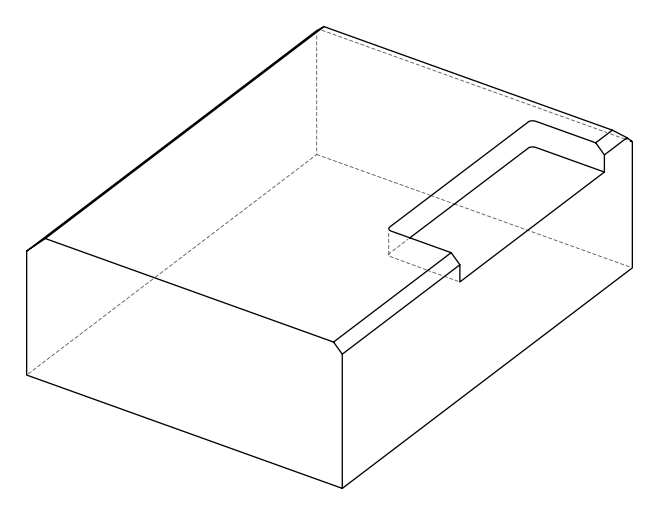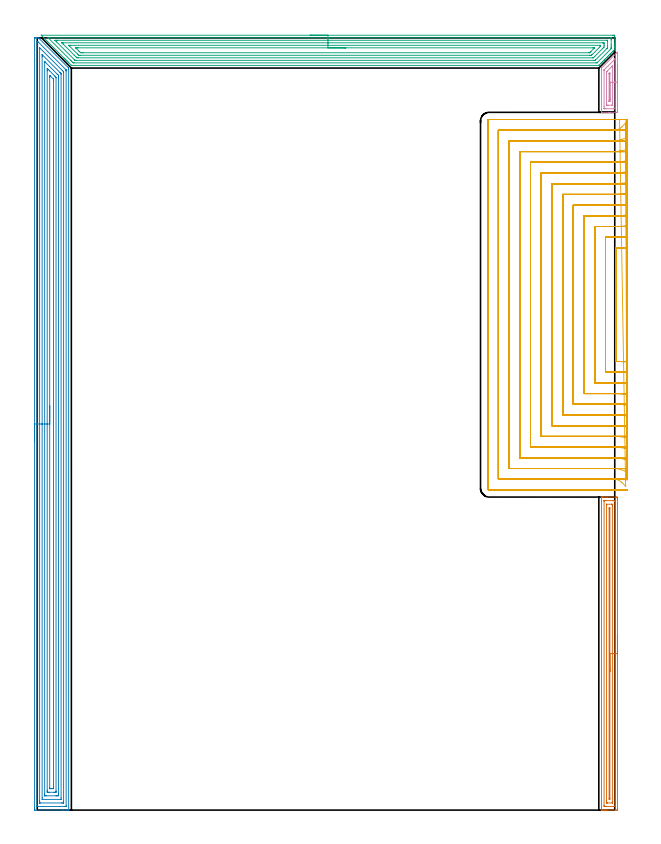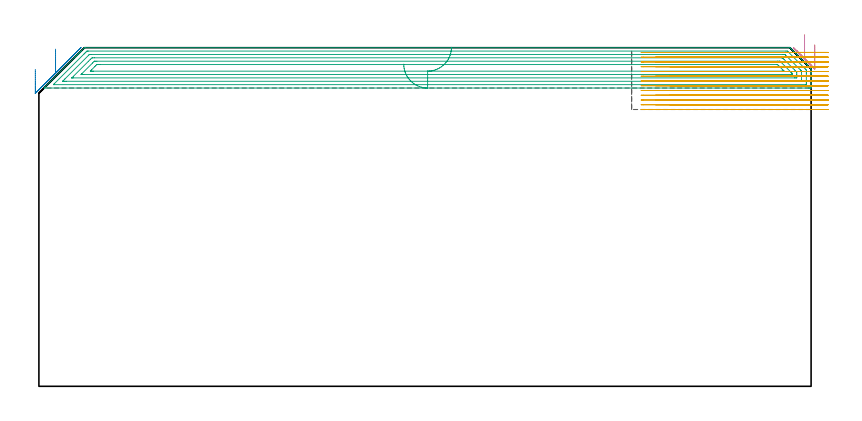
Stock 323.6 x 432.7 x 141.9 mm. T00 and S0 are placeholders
(PLAN: 5 operations, 1 tool changes, 207.2 min)
(1 AREA_MILL | FG_CHAMFER_SURFACE | UGT0205_001 | 5.78 min | 7162 mm3)
(2 AREA_MILL_1 | FG_CHAMFER_SURFACE_1 | UGT0205_001 | 24.17 min | 78900 mm3)
(3 AREA_MILL_2 | FG_CHAMFER_SURFACE_2 | UGT0205_001 | 15.28 min | 44304 mm3)
(4 AREA_MILL_3 | FG_CHAMFER_SURFACE_3 | UGT0205_001 | 1.11 min | 1323 mm3)
(5 MILL_SLOT | SLOT_PARTIAL_RECTANGULAR | NXT0201_009 | Follow Part, ap 2, ae 75% | 160.83 min | 419251 mm3)
(TOOL UGT0205_001 | Chamfer Mill 20 x 3 x 45 deg. | D20 FL50 Z2)
(TOOL NXT0201_009 | ENDMILL 8mm [2P460-0800-NA 1630] | D8 FL26 Z6)
(OP 1 AREA_MILL)
G17 G21 G94 G90
T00 M6
G54
G17 G0 G90 X325.1 Y97.7 S1061 M3
G43 Z151.9 H0
Z143.
G94 G1 Y97.662 Z142.128 F250.
Y97.548 Z141.264
Y97.359 Z140.412
Y97.097 Z139.58
Y96.763 Z138.774
Y96.36 Z138.
Y95.892 Z137.264
Y95.36 Z136.572
Y94.771 Z135.929
Y94.128 Z135.34
Y93.436 Z134.809
Y92.7 Z134.34
Y91.926 Z133.937
Y91.12 Z133.603
Y90.288 Z133.341
Y89.436 Z133.152
Y88.572 Z133.038
Y87.7 Z133.
Y1.028
X325.099 Y0.616 Z133.001
X325.095 Y0.14 Z133.003
X325.092 Y0.009 Z133.006
X324.624 Y0. Z133.473
X319.325 Z138.769
X318.776 Z139.321
X318.442 Z139.654
X317.893 Z140.203
X317.559 Z140.536
X316.891 Z141.209
X316.56 Z141.539
X316.213 Z141.878
X316.202 Y0.007 Z141.888
X316.2 Y0.169 Z141.9
Y175.231
X316.203 Y175.391 Z141.888
X316.212 Y175.393 Z141.879
X316.559 Y175.4 Z141.54
X316.891 Z141.209
X317.559 Z140.536
X318.776 Z139.321
X319.325 Z138.769
X324.35 Z133.748
X324.624 Y175.397 Z133.473
X325.092 Y175.391 Z133.006
X325.095 Y175.26 Z133.003
X325.099 Y174.784 Z133.001
X325.1 Y174.303 Z133.
Y87.7
X323.686 Z134.414
X323.685 Y2.193 Z134.415
X323.684 Y2.088 Z134.416
X323.681 Y2.037 Z134.419
X323.68 Y2.018 Z134.42
X323.652 Y2.01 Z134.448
X323.253 Y2.002 Z134.847
X322.858 Y2.001 Z135.242
X322.372 Y2. Z135.728
X318.839 Z139.261
X318.442 Y2.001 Z139.658
X317.953 Y2.003 Z140.147
X317.727 Y2.01 Z140.373
X317.621 Y2.018 Z140.479
X317.615 Y2.345 Z140.485
Y2.402
Y173.207
X317.616 Y173.312 Z140.484
X317.619 Y173.363 Z140.481
X317.62 Y173.382 Z140.48
X317.648 Y173.39 Z140.452
X318.047 Y173.398 Z140.053
X318.442 Y173.399 Z139.658
X318.928 Y173.4 Z139.172
X322.461 Z135.639
X322.858 Y173.399 Z135.242
X323.346 Y173.397 Z134.754
X323.573 Y173.39 Z134.527
X323.679 Y173.382 Z134.421
X323.685 Y173.055 Z134.415
Y172.998
X323.686 Y87.7 Z134.414
X322.272 Z135.828
X322.271 Y4.781 Z135.829
X322.269 Y4.188 Z135.831
X322.267 Y4.039 Z135.833
X322.265 Y4.011 Z135.835
X322.223 Y4.006 Z135.877
X322.16 Y4.001 Z135.94
X319.511 Y4. Z138.589
X319.325 Y4.003 Z138.775
X319.139 Y4.01 Z138.961
X319.035 Y4.018 Z139.065
X319.032 Y4.089 Z139.068
X319.03 Y4.188 Z139.07
X319.029 Y4.488 Z139.071
X319.028 Y5.081 Z139.072
X319.029 Y170.619 Z139.071
X319.031 Y171.212 Z139.069
X319.033 Y171.361 Z139.067
X319.035 Y171.389 Z139.065
X319.077 Y171.394 Z139.023
X319.14 Y171.399 Z138.96
X321.789 Y171.4 Z136.311
X321.975 Y171.397 Z136.125
X322.161 Y171.39 Z135.939
X322.265 Y171.382 Z135.835
X322.268 Y171.311 Z135.832
X322.27 Y171.212 Z135.83
X322.271 Y170.912 Z135.829
Y170.319
X322.272 Y87.7 Z135.828
X320.857 Z137.243
Y6.448
X320.855 Y6.214 Z137.245
X320.85 Y6.012 Z137.25
X320.65 Y6.009 Z137.45
X320.45 Y6.012 Z137.65
X320.446 Y6.212 Z137.654
X320.443 Y6.63 Z137.657
Y168.769
X320.446 Y169.186 Z137.654
X320.45 Y169.388 Z137.65
X320.65 Y169.391 Z137.45
X320.85 Y169.388 Z137.25
X320.854 Y169.188 Z137.246
X320.857 Y168.77 Z137.243
Y87.7
Y86.828 Z137.281
Y85.964 Z137.395
Y85.112 Z137.583
Y84.28 Z137.846
Y83.474 Z138.18
Y82.7 Z138.582
Y81.964 Z139.051
Y81.272 Z139.582
Y80.629 Z140.172
Y80.04 Z140.815
Y79.508 Z141.507
Y79.04 Z142.243
Y78.637 Z143.017
Y78.303 Z143.823
Y78.041 Z144.655
Y77.852 Z145.506
Y77.738 Z146.371
Y77.7 Z147.243
G0 Z151.9
M5
M2
(OP 2 AREA_MILL_1)
G17 G21 G94 G90
T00 M6
G54
G17 G0 G90 X-1.5 Y206.35 S1061 M3
G43 Z151.9 H0
Z132.8
G94 G1 Y206.388 Z131.928 F250.
Y206.502 Z131.063
Y206.691 Z130.212
Y206.953 Z129.38
Y207.287 Z128.574
Y207.69 Z127.8
Y208.158 Z127.064
Y208.69 Z126.372
Y209.279 Z125.729
Y209.922 Z125.14
Y210.614 Z124.608
Y211.35 Z124.14
Y212.124 Z123.737
Y212.93 Z123.403
Y213.762 Z123.141
Y214.614 Z122.952
Y215.478 Z122.838
Y216.35 Z122.8
Y432.391
X-1.497 Y432.529 Z122.803
X-1.491 Y432.698 Z122.805
X-1.224 Y432.7 Z123.072
X-0.883 Z123.412
X-0.2 Z124.099
X0.457 Z124.756
X0.564 Y432.699 Z124.863
X0.701 Y432.69 Z124.995
X0.838 Y432.562 Z125.138
X17.437 Y415.963 Z141.737
X17.598 Y415.795 Z141.888
X17.6 Y415.11 Z141.9
Y0.171
X17.597 Y0.01 Z141.888
X17.537 Y0.007 Z141.829
X17.128 Y0. Z141.428
X16.772 Z141.072
X16.09 Z140.385
X14.855 Z139.152
X14.303 Z138.598
X13.686 Z137.981
X-1.118 Z123.179
X-1.497 Y0.001 Z122.8
X-1.498 Y0.002 Z122.799
X-1.5 Y0.617 Z122.8
Y1.235
Y216.35
X-0.086 Z124.214
X-0.085 Y430.392 Z124.215
X-0.083 Y430.488 Z124.217
X-0.079 Y430.672 Z124.221
X0.01 Y430.69 Z124.31
X0.145 Z124.445
X0.25 Y430.689 Z124.55
X0.33 Y430.612 Z124.63
X0.653 Y430.296 Z124.953
X15.839 Y415.11 Z140.139
X16.09 Y414.854 Z140.39
X16.165 Y414.774 Z140.465
X16.179 Y414.733 Z140.479
X16.182 Y414.633 Z140.482
X16.184 Y414.505 Z140.484
X16.185 Y414.313 Z140.485
X16.186 Y414.217 Z140.486
X16.185 Y2.309 Z140.485
X16.183 Y2.212 Z140.483
X16.179 Y2.025 Z140.479
X16.163 Y2.01 Z140.463
X16.14 Y2.006 Z140.44
X16.09 Y2.003 Z140.39
X15.6 Y2. Z139.9
X0.414 Z124.714
X0.01 Y2.004 Z124.31
X-0.047 Y2.006 Z124.253
X-0.076 Y2.009 Z124.224
X-0.08 Y2.116 Z124.22
X-0.084 Y2.308 Z124.216
X-0.085 Y2.404 Z124.215
X-0.086 Y2.5 Z124.214
Y216.35
X1.328 Z125.628
X1.329 Y427.032 Z125.629
Y427.076
X1.332 Y427.121 Z125.632
X1.334 Y427.145 Z125.634
X1.362 Y427.127 Z125.662
X1.778 Y426.723 Z126.078
X1.797 Y426.704 Z126.097
X14.303 Y414.198 Z138.603
X14.737 Y413.755 Z139.037
X14.761 Y413.728 Z139.061
X14.765 Y413.687 Z139.065
X14.769 Y413.604 Z139.069
X14.771 Y413.479 Z139.071
Y413.323
Y4.616
X14.77 Y4.191 Z139.07
X14.767 Y4.074 Z139.067
X14.765 Y4.024 Z139.065
X14.684 Y4.01 Z138.984
X14.492 Y4.002 Z138.792
X14.303 Y4.001 Z138.603
X13.6 Y4. Z137.9
X1.606 Y4.001 Z125.906
X1.479 Y4.004 Z125.779
X1.378 Y4.01 Z125.678
X1.335 Y4.016 Z125.635
X1.333 Y4.036 Z125.633
X1.331 Y4.191 Z125.631
X1.329 Y4.659 Z125.629
X1.328 Y5.084 Z125.628
Y216.35
X2.743 Z127.043
Y422.204
X2.744 Y423.096 Z127.044
X2.745 Y423.15 Z127.045
X2.749 Y423.271 Z127.049
X2.786 Y423.254 Z127.086
X2.806 Y423.238 Z127.106
X2.901 Y423.15 Z127.201
X12.728 Y413.323 Z137.028
X12.939 Y413.108 Z137.239
X13.35 Y412.687 Z137.65
X13.356 Y412.484 Z137.656
X13.357 Y412.43 Z137.657
Y6.871
X13.352 Y6.035 Z137.652
X13.351 Y6.012 Z137.651
X13.332 Y6.008 Z137.632
X13.278 Y6.004 Z137.578
X13.169 Y6.001 Z137.469
X2.926 Z127.226
X2.82 Y6.004 Z127.12
X2.768 Y6.008 Z127.068
X2.749 Y6.011 Z127.049
X2.743 Y6.871 Z127.043
Y216.35
X4.157 Z128.457
Y419.003
X4.159 Y419.323 Z128.459
X4.162 Y419.413 Z128.462
X4.163 Y419.425 Z128.463
X4.172 Y419.42 Z128.472
X4.21 Y419.387 Z128.51
X4.329 Y419.272 Z128.629
X11.171 Y412.43 Z135.471
X11.623 Y411.973 Z135.923
X11.84 Y411.75 Z136.14
X11.936 Y411.638 Z136.236
X11.938 Y411.537 Z136.238
X11.941 Y411.219 Z136.241
X11.943 Y410.643 Z136.243
Y410.323
Y9.231
X11.942 Y8.657 Z136.242
X11.94 Y8.34 Z136.24
X11.936 Y8.027 Z136.236
X11.623 Y8.01 Z135.923
X11.384 Y8.003 Z135.684
X10.73 Y8. Z135.03
X10.494 Z134.794
X5.134 Z129.434
X4.477 Y8.002 Z128.777
X4.237 Y8.004 Z128.537
X4.176 Y8.01 Z128.476
X4.164 Y8.028 Z128.464
X4.162 Y8.079 Z128.462
X4.158 Y8.657 Z128.458
X4.157 Y8.977 Z128.457
Y216.35
X5.571 Z129.871
Y414.217
X5.574 Y414.906 Z129.874
X5.577 Y415.11 Z129.877
X5.588 Y415.553 Z129.888
X6.041 Y415.11 Z130.341
X6.263 Y414.889 Z130.563
X6.936 Y414.217 Z131.236
X9.616 Y411.537 Z133.916
X9.837 Y411.315 Z134.137
X10.502 Y410.643 Z134.802
X10.522 Y410.617 Z134.822
X10.525 Y410.599 Z134.825
X10.527 Y410.557 Z134.827
X10.528 Y410.47 Z134.828
X10.529 Y410.297 Z134.829
X10.528 Y10.645 Z134.828
X10.527 Y10.444 Z134.827
X10.524 Y10.098 Z134.824
X10.522 Y10.02 Z134.822
X10.428 Y10.01 Z134.728
X10.277 Y10.003 Z134.577
X9.837 Y10.001 Z134.137
X9.387 Y10. Z133.687
X6.707 Z131.007
X6.263 Z130.563
X5.812 Y10.002 Z130.112
X5.624 Y10.007 Z129.924
X5.586 Y10.01 Z129.886
X5.578 Y10.076 Z129.878
X5.574 Y10.24 Z129.874
X5.572 Y10.444 Z129.872
X5.571 Y11.136 Z129.871
Y216.35
X6.985 Z131.285
X6.986 Y410.814 Z131.286
X6.991 Y411.537 Z131.291
X6.992 Y411.701 Z131.292
X7.157 Y411.546 Z131.457
X7.166 Y411.537 Z131.466
X8.953 Y409.75 Z133.253
X9.108 Y409.586 Z133.408
X9.113 Y408.857 Z133.413
X9.114 Y408.686 Z133.414
Y12.952
X9.112 Y12.23 Z133.412
X9.11 Y12.063 Z133.41
X9.108 Y12.012 Z133.408
X9.058 Y12.008 Z133.358
X8.943 Y12.005 Z133.243
X8.28 Y12. Z132.58
X8.05 Z132.35
X7.387 Z131.687
X7.157 Y12.002 Z131.457
X7.08 Y12.005 Z131.38
X7.02 Y12.01 Z131.32
X6.992 Y12.018 Z131.292
X6.99 Y12.06 Z131.29
X6.987 Y12.23 Z131.287
X6.986 Y12.401 Z131.286
X6.985 Y216.35 Z131.285
Y217.222 Z131.323
Y218.086 Z131.437
Y218.938 Z131.626
Y219.77 Z131.888
Y220.576 Z132.222
Y221.35 Z132.625
Y222.086 Z133.094
Y222.778 Z133.625
Y223.421 Z134.214
Y224.01 Z134.857
Y224.542 Z135.55
Y225.01 Z136.285
Y225.413 Z137.059
Y225.747 Z137.865
Y226.009 Z138.697
Y226.198 Z139.549
Y226.312 Z140.414
Y226.35 Z141.285
G0 Z151.9
M5
M2
(OP 3 AREA_MILL_2)
G17 G21 G94 G90
T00 M6
G54
G17 G0 G90 X152.9 Y434.2 S1061 M3
G43 Z151.9 H0
Z135.
G94 G1 X152.938 Z134.128 F250.
X153.052 Z133.264
X153.241 Z132.412
X153.503 Z131.58
X153.837 Z130.774
X154.24 Z130.
X154.709 Z129.264
X155.24 Z128.572
X155.829 Z127.929
X156.472 Z127.34
X157.164 Z126.808
X157.9 Z126.34
X158.674 Z125.937
X159.48 Z125.603
X160.312 Z125.341
X161.164 Z125.152
X162.029 Z125.038
X162.9 Z125.
X322.473
X322.969 Y434.199 Z125.001
X323.461 Y434.195 Z125.004
X323.591 Y434.192 Z125.006
X323.6 Y433.709 Z125.489
Y429.287 Z129.907
Y427.881 Z131.315
Y427.519 Z131.676
Y426.199 Z132.999
X323.151 Y425.75 Z133.447
X322.969 Y425.569 Z133.63
X322.813 Y425.413 Z133.786
X322.709 Y425.308 Z133.89
X322.671 Y425.271 Z133.928
X321.958 Y424.557 Z134.642
X321.825 Y424.424 Z134.773
X321.777 Y424.376 Z134.822
X321.102 Y423.702 Z135.498
X320.941 Y423.539 Z135.657
X320.883 Y423.482 Z135.716
X320.246 Y422.846 Z136.354
X320.057 Y422.655 Z136.541
X319.392 Y421.992 Z137.208
X319.173 Y421.771 Z137.426
X318.535 Y421.134 Z138.065
X318.498 Y421.098 Z138.102
X318.288 Y420.886 Z138.31
X317.679 Y420.279 Z138.921
X317.604 Y420.203 Z138.995
X317.404 Y420.002 Z139.194
X316.823 Y419.423 Z139.777
X316.71 Y419.309 Z139.89
X316.52 Y419.118 Z140.078
X315.967 Y418.567 Z140.633
X315.635 Y418.234 Z140.963
X315.112 Y417.711 Z141.488
X314.921 Y417.52 Z141.678
X314.723 Y417.327 Z141.868
X314.695 Y417.304 Z141.889
X314.475 Y417.3 Z141.9
X19.374
X19.105 Y417.305 Z141.89
X19.07 Y417.334 Z141.863
X19.01 Y417.388 Z141.809
X17.722 Y418.676 Z140.52
X17.586 Y418.813 Z140.385
X17.42 Y418.978 Z140.219
X17.28 Y419.118 Z140.078
X17.139 Y419.26 Z139.937
X16.983 Y419.416 Z139.782
X16.838 Y419.56 Z139.636
X16.691 Y419.707 Z139.49
X16.546 Y419.853 Z139.345
X16.396 Y420.002 Z139.193
X16.244 Y420.155 Z139.043
X16.109 Y420.29 Z138.907
X15.953 Y420.444 Z138.751
X15.797 Y420.602 Z138.596
X15.671 Y420.728 Z138.47
X15.511 Y420.886 Z138.308
X15.35 Y421.049 Z138.149
X15.234 Y421.165 Z138.033
X15.069 Y421.329 Z137.866
X14.903 Y421.496 Z137.702
X5.806 Y430.594 Z128.606
X2.522 Y433.878 Z125.321
X2.384 Y434.017 Z125.182
X2.256 Y434.151 Z125.048
X2.217 Y434.195 Z125.004
X2.359 Y434.199 Z125.001
X2.384 Y434.2 Z125.
X162.9
Y432.786 Z126.414
X321.221 Y432.785 Z126.415
X321.581 Y432.779 Z126.421
X321.59 Y432.662 Z126.538
X321.597 Y432.413 Z126.787
X321.599 Y431.94 Z127.26
X321.6 Y431.526 Z127.674
Y428.873 Z130.327
Y427.989 Z131.211
X321.598 Y427.519 Z131.681
X321.593 Y427.111 Z132.089
X321.575 Y426.634 Z132.566
X321.382 Y426.436 Z132.764
X321.181 Y426.231 Z132.969
X314.027 Y419.077 Z140.123
X313.824 Y418.877 Z140.323
X313.722 Y418.779 Z140.421
X313.661 Y418.723 Z140.477
X313.094 Y418.714 Z140.486
X20.676 Y418.715 Z140.485
X20.249 Y418.719 Z140.481
X20.147 Y418.721 Z140.479
X20.008 Y418.852 Z140.348
X19.821 Y419.031 Z140.169
X19.29 Y419.56 Z139.64
X18.927 Y419.923 Z139.277
X6.408 Y432.442 Z126.758
X6.186 Y432.668 Z126.532
X6.09 Y432.77 Z126.43
X6.082 Y432.78 Z126.42
X6.09 Y432.781 Z126.419
X6.134 Y432.784 Z126.416
X6.225 Y432.785 Z126.415
X6.408 Y432.786 Z126.414
X162.9
Y431.372 Z127.828
X319.074 Y431.371 Z127.829
X319.392 Y431.37 Z127.83
X319.499 Y431.368 Z127.832
X319.575 Y431.365 Z127.835
X319.59 Y431.261 Z127.939
X319.595 Y431.056 Z128.144
X319.599 Y430.852 Z128.348
Y427.519 Z131.681
X319.597 Y427.316 Z131.884
X319.59 Y427.111 Z132.089
X319.392 Y426.896 Z132.304
X319.263 Y426.763 Z132.437
X319.135 Y426.634 Z132.566
X312.945 Y420.444 Z138.756
X312.709 Y420.212 Z138.988
X312.639 Y420.147 Z139.053
X312.625 Y420.136 Z139.064
X312.603 Y420.133 Z139.067
X312.556 Y420.13 Z139.07
X312.239 Y420.129 Z139.071
X311.664
X21.929
X21.61 Y420.13 Z139.07
X21.291 Y420.133 Z139.067
X21.201 Y420.135 Z139.065
X21.165 Y420.146 Z139.054
X21.141 Y420.166 Z139.034
X21.044 Y420.258 Z138.942
X20.855 Y420.444 Z138.756
X20.716 Y420.584 Z138.617
X10.879 Y430.42 Z128.78
X10.247 Y431.056 Z128.144
X9.985 Y431.325 Z127.875
X9.958 Y431.365 Z127.835
X9.985 Y431.366 Z127.834
X10.561 Y431.37 Z127.83
X10.879 Y431.371 Z127.829
X11.454 Y431.372 Z127.828
X162.9
Y429.957 Z129.243
X316.71
X316.928 Y429.956 Z129.244
X317.47 Y429.95 Z129.25
X317.59 Y429.94 Z129.26
X317.594 Y429.728 Z129.472
X317.6 Y429.291 Z129.909
Y428.407 Z130.793
X317.581 Y427.542 Z131.658
X317.561 Y427.519 Z131.681
X317.141 Y427.092 Z132.108
X316.71 Y426.658 Z132.542
X312.252 Y422.2 Z137.
X311.805 Y421.757 Z137.443
X311.648 Y421.605 Z137.595
X311.592 Y421.553 Z137.647
X311.513 Y421.549 Z137.651
X311.344 Y421.546 Z137.654
X311.127 Y421.543 Z137.657
X23.181
X22.504 Y421.548 Z137.652
X22.28 Y421.55 Z137.65
X21.61 Y422.144 Z137.056
X21.538 Y422.213 Z136.987
X20.716 Y423.033 Z136.167
X14.461 Y429.287 Z129.913
X14.027 Y429.728 Z129.472
X13.819 Y429.941 Z129.259
X13.813 Y429.952 Z129.248
X13.823 Y429.953 Z129.247
X13.86 Y429.956 Z129.244
X13.912 Y429.957 Z129.243
X14.456
X162.9
Y428.543 Z130.657
X315.063
X315.347 Y428.541 Z130.659
X315.535 Y428.537 Z130.663
X315.592 Y428.535 Z130.665
X315.594 Y428.526 Z130.674
X315.596 Y428.499 Z130.701
Y428.403 Z130.797
X315.585 Y428.07 Z131.13
X315.581 Y427.991 Z131.209
X315.538 Y427.944 Z131.256
X315.464 Y427.866 Z131.334
X315.12 Y427.519 Z131.681
X315.022 Y427.419 Z131.781
X311.02 Y423.418 Z135.782
X310.695 Y423.097 Z136.103
X310.57 Y422.979 Z136.221
X310.552 Y422.964 Z136.236
X310.52 Y422.962 Z136.239
X310.45 Y422.959 Z136.241
X309.698 Y422.957 Z136.243
X309.556
X24.293
X23.539 Y422.958 Z136.242
X23.398 Y422.96 Z136.24
X23.261 Y422.964 Z136.236
X23.113 Y423.097 Z136.103
X22.504 Y423.696 Z135.504
X18.033 Y428.166 Z131.034
X17.798 Y428.403 Z130.797
X17.722 Y428.483 Z130.717
X17.674 Y428.536 Z130.664
X17.75 Y428.539 Z130.661
X17.892 Y428.542 Z130.658
X18.033 Y428.543 Z130.657
X18.785
X162.9
Y427.129 Z132.071
X311.344
X311.739 Y427.128 Z132.072
X311.968 Y427.126 Z132.074
X312.239 Y427.122 Z132.078
X312.242 Y427.101 Z132.099
X312.239 Y427.09 Z132.11
X312.011 Y426.859 Z132.341
X311.787 Y426.634 Z132.566
X310.233 Y425.08 Z134.12
X310.018 Y424.866 Z134.334
X309.786 Y424.638 Z134.562
X309.556 Y424.413 Z134.787
X309.502 Y424.378 Z134.822
X309.457 Y424.376 Z134.824
X309.359 Y424.373 Z134.827
X309.161 Y424.372 Z134.828
X25.687 Y424.371 Z134.829
X25.187 Y424.372 Z134.828
X24.79 Y424.374 Z134.826
X24.293 Y424.378 Z134.822
X23.79 Y424.866 Z134.334
X23.398 Y425.251 Z133.949
X22.014 Y426.634 Z132.566
X21.61 Y427.043 Z132.157
X21.539 Y427.12 Z132.08
X21.61 Y427.122 Z132.078
X22.006 Y427.127 Z132.073
X22.504 Y427.128 Z132.072
X22.898 Y427.129 Z132.071
X162.9
X163.772 Z132.109
X164.637 Z132.223
X165.488 Z132.412
X166.32 Z132.674
X167.126 Z133.008
X167.9 Z133.411
X168.636 Z133.88
X169.328 Z134.411
X169.971 Z135.
X170.561 Z135.643
X171.092 Z136.335
X171.56 Z137.071
X171.963 Z137.845
X172.297 Z138.651
X172.559 Z139.483
X172.748 Z140.335
X172.862 Z141.2
X172.9 Z142.071
G0 Z151.9
M5
M2
(OP 4 AREA_MILL_3)
G17 G21 G94 G90
T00 M6
G54
G17 G0 G90 X325.1 Y417.85 S1061 M3
G43 Z151.9 H0
Z143.
G94 G1 Y417.812 Z142.128 F250.
Y417.698 Z141.264
Y417.509 Z140.412
Y417.247 Z139.58
Y416.913 Z138.774
Y416.51 Z138.
Y416.042 Z137.264
Y415.51 Z136.572
Y414.921 Z135.929
Y414.278 Z135.34
Y413.586 Z134.809
Y412.85 Z134.34
Y412.076 Z133.937
Y411.27 Z133.603
Y410.438 Z133.341
Y409.586 Z133.152
Y408.722 Z133.038
Y407.85 Z133.
Y391.899
X325.099 Y391.491 Z133.001
X325.093 Y391.022 Z133.003
X325.091 Y391.007 Z133.005
X324.624 Y391. Z133.471
X321.092 Z137.002
X320.306 Z137.793
X320.208 Z137.89
X316.303 Y391.001 Z141.796
X316.205 Y391.01 Z141.893
X316.2 Y391.049 Z141.9
Y415.366
X316.207 Y415.801 Z141.892
X316.261 Y415.862 Z141.838
X324.904 Y424.504 Z133.195
X325.066 Y424.66 Z133.031
X325.096 Y424.685 Z133.001
X325.1 Y424.515 Z133.
Y407.85
X323.686 Z134.414
X323.685 Y393.259 Z134.415
X323.681 Y393.053 Z134.419
X323.679 Y393.01 Z134.421
X323.549 Y393.006 Z134.551
X323.376 Y393.003 Z134.724
X323.117 Y393. Z134.983
X322.858 Z135.242
X318.701 Z139.399
X317.818 Z140.282
X317.694 Y393.003 Z140.406
X317.66 Y393.005 Z140.44
X317.63 Y393.009 Z140.47
X317.621 Y393.062 Z140.479
X317.616 Y393.202 Z140.484
X317.615 Y393.259 Z140.485
X317.614 Y394.088 Z140.486
Y414.482
X317.617 Y414.689 Z140.483
X317.62 Y414.74 Z140.48
X317.623 Y414.761 Z140.477
X317.638 Y414.78 Z140.462
X317.703 Y414.85 Z140.397
X317.888 Y415.037 Z140.212
X323.632 Y420.782 Z134.468
X323.666 Y420.813 Z134.434
X323.676 Y420.82 Z134.424
X323.679 Y420.821 Z134.421
X323.681 Y420.799 Z134.419
X323.685 Y420.728 Z134.415
X323.686 Y407.85 Z134.414
X322.272 Z135.828
X322.271 Y395.912 Z135.829
X322.27 Y395.617 Z135.83
X322.264 Y395.028 Z135.836
X322.001 Y395.002 Z136.099
X320.236 Y395. Z137.864
X319.352 Y395.001 Z138.748
X319.325 Y395.003 Z138.775
X319.035 Y395.028 Z139.065
X319.032 Y395.322 Z139.068
X319.029 Y395.912 Z139.071
Y396.209
Y412.714
X319.03 Y413.009 Z139.07
X319.036 Y413.598 Z139.064
X319.046 Y413.735 Z139.054
X319.115 Y413.808 Z138.985
X319.325 Y414.025 Z138.775
X321.975 Y416.676 Z136.125
X322.205 Y416.904 Z135.895
X322.23 Y416.926 Z135.87
X322.258 Y416.947 Z135.842
X322.265 Y416.919 Z135.835
X322.269 Y416.885 Z135.831
X322.271 Y416.838 Z135.829
X322.272 Y407.85 Z135.828
X320.857 Z137.243
Y397.681
X320.855 Y397.266 Z137.245
X320.852 Y397.036 Z137.248
X320.851 Y397.011 Z137.249
X320.828 Y397.008 Z137.272
X320.769 Y397.004 Z137.331
X320.65 Y397.002 Z137.45
X320.531 Y397.004 Z137.569
X320.472 Y397.008 Z137.628
X320.45 Y397.011 Z137.65
X320.449 Y397.032 Z137.651
X320.444 Y397.445 Z137.656
X320.443 Y397.681 Z137.657
Y397.915
Y412.479
X320.444 Y412.597 Z137.656
X320.447 Y412.655 Z137.653
X320.449 Y412.68 Z137.651
X320.472 Y412.714 Z137.628
X320.596 Y412.839 Z137.504
X320.783 Y413.022 Z137.317
X320.851 Y413.063 Z137.249
X320.854 Y412.952 Z137.246
X320.856 Y412.714 Z137.244
X320.857 Y412.479 Z137.243
Y407.85
Y406.978 Z137.281
Y406.114 Z137.395
Y405.262 Z137.583
Y404.43 Z137.846
Y403.624 Z138.18
Y402.85 Z138.582
Y402.114 Z139.051
Y401.422 Z139.582
Y400.779 Z140.172
Y400.19 Z140.815
Y399.658 Z141.507
Y399.19 Z142.243
Y398.787 Z143.016
Y398.453 Z143.822
Y398.191 Z144.654
Y398.002 Z145.506
Y397.888 Z146.371
Y397.85 Z147.243
G0 Z151.9
M5
M2
(OP 5 MILL_SLOT)
G17 G21 G94 G90
T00 M6
G54
G17 G0 G90 X330.595 Y315.309 S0 M3
G43 Z151.9 H1
Z139.908
G94 G1 X327.6 Y315.129 F250.
G2 X324.4 Y315.009 R72. F500.
G1 Y251.391
G2 X327.6 Y251.271 R72.
G1 X330.595 Y251.092 F250.
X330.594 Y321.337
X327.6 Y321.141
G2 X323.285 Y321. R66. F500.
G1 X318.4
Y245.4
X323.293
G2 X327.6 Y245.259 R66.
G1 X330.594 Y245.064 F250.
X330.592 Y327.371
X327.6 Y327.155
G2 X323.285 Y327. R60. F500.
G1 X312.4
Y239.4
X323.293
G2 X327.6 Y239.245 R60.
G1 X330.592 Y239.03 F250.
X330.59 Y333.412
X327.6 Y333.173
G2 X323.285 Y333. R54. F500.
G1 X306.4
Y233.4
X323.293
G2 X327.6 Y233.228 R54.
G1 X330.59 Y232.989 F250.
X330.588 Y339.464
X327.6 Y339.194
G2 X323.285 Y339. R48. F500.
G1 X300.4
Y227.4
X323.293
G2 X327.6 Y227.206 R48.
G1 X330.588 Y226.937 F250.
X330.584 Y345.53
X327.6 Y345.222
G2 X323.285 Y345. R42. F500.
G1 X294.4
Y221.4
X323.293
G2 X327.6 Y221.179 R42.
G1 X330.584 Y220.871 F250.
X330.578 Y351.619
X327.6 Y351.26
G2 X323.285 Y351. R36. F500.
G1 X288.4
Y215.4
X323.293
G2 X327.6 Y215.141 R36.
G1 X330.578 Y214.783 F250.
X330.569 Y357.743
X327.6 Y357.312
G2 X323.285 Y357. R30. F500.
G1 X282.4
Y209.4
X323.293
G2 X327.6 Y209.089 R30.
G1 X330.569 Y208.659 F250.
X330.551 Y363.93
X327.6 Y363.391
G2 X323.285 Y363. R24. F500.
G1 X276.4
Y203.4
X323.293
G2 X327.6 Y203.01 R24.
G1 X330.551 Y202.472 F250.
X330.513 Y370.244
X327.6 Y369.525
G2 X323.285 Y369. R18. F500.
G1 X270.4
Y197.4
X323.293
G2 X327.6 Y196.877 R18.
G1 X330.513 Y196.159 F250.
X330.399 Y376.881
X327.6 Y375.803
G2 X323.285 Y375. R12. F500.
G1 X264.4
Y191.4
X323.293
G2 X327.6 Y190.601 R12.
G1 X330.4 Y189.524 F250.
X329.684 Y384.985
X327.598 Y382.829
G2 X323.285 Y381. R6. F500.
G1 X258.4
Y185.4
X323.293
G2 X327.598 Y183.579 R6.
G1 X329.688 Y181.427 F250.
X326.285 Y387. F500.
X323.285 F250.
X253.2 F500.
G3 X252.4 Y386.2 R0.8
G1 Y180.2
G3 X253.2 Y179.4 R0.8
G1 X323.293
X326.293 F250.
G0 Z151.9
X330.6 Y315.033
Z137.915
G1 X327.6 Y315.003
G2 X326.897 Y315. R72. F500.
G1 X324.4
Y251.4
X326.897
G2 X327.6 Y251.397 R72.
G1 X330.6 Y251.367 F250.
Y321.036
X327.6 Y321.004
G2 X326.897 Y321. R66. F500.
G1 X318.4
Y245.4
X326.897
G2 X327.6 Y245.396 R66.
G1 X330.6 Y245.364 F250.
Y327.039
X327.6 Y327.004
G2 X326.897 Y327. R60. F500.
G1 X312.4
Y239.4
X326.897
G2 X327.6 Y239.396 R60.
G1 X330.6 Y239.361 F250.
Y333.044
X327.6 Y333.005
G2 X326.897 Y333. R54. F500.
G1 X306.4
Y233.4
X326.897
G2 X327.6 Y233.395 R54.
G1 X330.6 Y233.356 F250.
Y339.049
X327.6 Y339.005
G2 X326.897 Y339. R48. F500.
G1 X300.4
Y227.4
X326.897
G2 X327.6 Y227.395 R48.
G1 X330.6 Y227.351 F250.
Y345.056
X327.6 Y345.006
G2 X326.897 Y345. R42. F500.
G1 X294.4
Y221.4
X326.897
G2 X327.6 Y221.394 R42.
G1 X330.6 Y221.344 F250.
X330.599 Y351.065
X327.6 Y351.007
G2 X326.897 Y351. R36. F500.
G1 X288.4
Y215.4
X326.897
G2 X327.6 Y215.393 R36.
G1 X330.599 Y215.335 F250.
Y357.079
X327.6 Y357.008
G2 X326.897 Y357. R30. F500.
G1 X282.4
Y209.4
X326.897
G2 X327.6 Y209.392 R30.
G1 X330.599 Y209.321 F250.
Y363.098
X327.6 Y363.01
G2 X326.897 Y363. R24. F500.
G1 X276.4
Y203.4
X326.897
G2 X327.6 Y203.39 R24.
G1 X330.599 Y203.302 F250.
X330.598 Y369.131
X327.6 Y369.014
G2 X326.897 Y369. R18. F500.
G1 X270.4
Y197.4
X326.897
G2 X327.6 Y197.386 R18.
G1 X330.598 Y197.269 F250.
X330.595 Y375.196
X327.6 Y375.021
G2 X326.897 Y375. R12. F500.
G1 X264.4
Y191.4
X326.897
G2 X327.6 Y191.379 R12.
G1 X330.595 Y191.203 F250.
X330.579 Y381.393
X327.6 Y381.041
G2 X326.897 Y381. R6. F500.
G1 X258.4
Y185.4
X326.897
G2 X327.6 Y185.359 R6.
G1 X330.579 Y185.007 F250.
X329.897 Y387.
X326.897
X253.2 F500.
G3 X252.4 Y386.2 R0.8
G1 Y180.2
G3 X253.2 Y179.4 R0.8
G1 X326.897
X329.897 F250.
G0 X330.6 Y315. Z135.923
G1 X327.6
X324.4 F500.
Y251.4
X327.6
X330.6 F250.
Y321.
X327.6
X318.4 F500.
Y245.4
X327.6
X330.6 F250.
Y327.
X327.6
X312.4 F500.
Y239.4
X327.6
X330.6 F250.
Y333.
X327.6
X306.4 F500.
Y233.4
X327.6
X330.6 F250.
Y339.
X327.6
X300.4 F500.
Y227.4
X327.6
X330.6 F250.
Y345.
X327.6
X294.4 F500.
Y221.4
X327.6
X330.6 F250.
Y351.
X327.6
X288.4 F500.
Y215.4
X327.6
X330.6 Y215.399 F250.
Y357.
X327.6
X282.4 F500.
Y209.4
X327.6
X330.6 Y209.399 F250.
Y363.
X327.6
X276.4 F500.
Y203.4
X327.6
X330.6 Y203.399 F250.
Y369.001
X327.6 Y369.
X270.4 F500.
Y197.4
X327.6
X330.6 Y197.399 F250.
Y375.001
X327.6 Y375.
X264.4 F500.
Y191.4
X327.6
X330.6 Y191.398 F250.
Y381.002
X327.6 Y381.
X258.4 F500.
Y185.4
X327.6
X330.6 Y185.397 F250.
X330.597 Y387.
X327.597
X253.2 F500.
G3 X252.4 Y386.2 R0.8
G1 Y180.2
G3 X253.2 Y179.4 R0.8
G1 X327.593
X330.593 F250.
G0 X330.6 Y315. Z133.931
G1 X327.6
X324.4 F500.
Y251.4
X327.6
X330.6 F250.
Y321.
X327.6
X318.4 F500.
Y245.4
X327.6
X330.6 F250.
Y327.
X327.6
X312.4 F500.
Y239.4
X327.6
X330.6 F250.
Y333.
X327.6
X306.4 F500.
Y233.4
X327.6
X330.6 F250.
Y339.
X327.6
X300.4 F500.
Y227.4
X327.6
X330.6 F250.
Y345.
X327.6
X294.4 F500.
Y221.4
X327.6
X330.6 F250.
Y351.
X327.6
X288.4 F500.
Y215.4
X327.6
X330.6 F250.
Y357.
X327.6
X282.4 F500.
Y209.4
X327.6
X330.6 F250.
Y363.
X327.6
X276.4 F500.
Y203.4
X327.6
X330.6 F250.
Y369.
X327.6
X270.4 F500.
Y197.4
X327.6
X330.6 F250.
Y375.
X327.6
X264.4 F500.
Y191.4
X327.6
X330.6 F250.
Y381.
X327.6
X258.4 F500.
Y185.4
X327.6
X330.6 F250.
Y387.
X327.6
X253.2 F500.
G3 X252.4 Y386.2 R0.8
G1 Y180.2
G3 X253.2 Y179.4 R0.8
G1 X327.6
X330.6 F250.
G0 Y315. Z131.938
G1 X327.6
X324.4 F500.
Y251.4
X327.6
X330.6 F250.
Y321.
X327.6
X318.4 F500.
Y245.4
X327.6
X330.6 F250.
Y327.
X327.6
X312.4 F500.
Y239.4
X327.6
X330.6 F250.
Y333.
X327.6
X306.4 F500.
Y233.4
X327.6
X330.6 F250.
Y339.
X327.6
X300.4 F500.
Y227.4
X327.6
X330.6 F250.
Y345.
X327.6
X294.4 F500.
Y221.4
X327.6
X330.6 F250.
Y351.
X327.6
X288.4 F500.
Y215.4
X327.6
X330.6 F250.
Y357.
X327.6
X282.4 F500.
Y209.4
X327.6
X330.6 F250.
Y363.
X327.6
X276.4 F500.
Y203.4
X327.6
X330.6 F250.
Y369.
X327.6
X270.4 F500.
Y197.4
X327.6
X330.6 F250.
Y375.
X327.6
X264.4 F500.
Y191.4
X327.6
X330.6 F250.
Y381.
X327.6
X258.4 F500.
Y185.4
X327.6
X330.6 F250.
Y387.
X327.6
X253.2 F500.
G3 X252.4 Y386.2 R0.8
G1 Y180.2
G3 X253.2 Y179.4 R0.8
G1 X327.6
X330.6 F250.
G0 Y315. Z129.946
G1 X327.6
X324.4 F500.
Y251.4
X327.6
X330.6 F250.
Y321.
X327.6
X318.4 F500.
Y245.4
X327.6
X330.6 F250.
Y327.
X327.6
X312.4 F500.
Y239.4
X327.6
X330.6 F250.
Y333.
X327.6
X306.4 F500.
Y233.4
X327.6
X330.6 F250.
Y339.
X327.6
X300.4 F500.
Y227.4
X327.6
X330.6 F250.
Y345.
X327.6
X294.4 F500.
Y221.4
X327.6
X330.6 F250.
Y351.
X327.6
X288.4 F500.
Y215.4
X327.6
X330.6 F250.
Y357.
X327.6
X282.4 F500.
Y209.4
X327.6
X330.6 F250.
Y363.
X327.6
X276.4 F500.
Y203.4
X327.6
X330.6 F250.
Y369.
X327.6
X270.4 F500.
Y197.4
X327.6
X330.6 F250.
Y375.
X327.6
X264.4 F500.
Y191.4
X327.6
X330.6 F250.
Y381.
X327.6
X258.4 F500.
Y185.4
X327.6
X330.6 F250.
Y387.
X327.6
X253.2 F500.
G3 X252.4 Y386.2 R0.8
G1 Y180.2
G3 X253.2 Y179.4 R0.8
G1 X327.6
X330.6 F250.
G0 Y315. Z127.954
G1 X327.6
X324.4 F500.
Y251.4
X327.6
X330.6 F250.
Y321.
X327.6
X318.4 F500.
Y245.4
X327.6
X330.6 F250.
Y327.
X327.6
X312.4 F500.
Y239.4
X327.6
X330.6 F250.
Y333.
X327.6
X306.4 F500.
Y233.4
X327.6
X330.6 F250.
Y339.
X327.6
X300.4 F500.
Y227.4
X327.6
X330.6 F250.
Y345.
X327.6
X294.4 F500.
Y221.4
X327.6
X330.6 F250.
Y351.
X327.6
X288.4 F500.
Y215.4
X327.6
X330.6 F250.
Y357.
X327.6
X282.4 F500.
Y209.4
X327.6
X330.6 F250.
Y363.
X327.6
X276.4 F500.
Y203.4
X327.6
X330.6 F250.
Y369.
X327.6
X270.4 F500.
Y197.4
X327.6
X330.6 F250.
Y375.
X327.6
X264.4 F500.
Y191.4
X327.6
X330.6 F250.
Y381.
X327.6
X258.4 F500.
Y185.4
X327.6
X330.6 F250.
Y387.
X327.6
X253.2 F500.
G3 X252.4 Y386.2 R0.8
G1 Y180.2
G3 X253.2 Y179.4 R0.8
G1 X327.6
X330.6 F250.
G0 Y315. Z125.962
G1 X327.6
X324.4 F500.
Y251.4
X327.6
X330.6 F250.
Y321.
X327.6
X318.4 F500.
Y245.4
X327.6
X330.6 F250.
Y327.
X327.6
X312.4 F500.
Y239.4
X327.6
X330.6 F250.
Y333.
X327.6
X306.4 F500.
Y233.4
X327.6
X330.6 F250.
Y339.
X327.6
X300.4 F500.
Y227.4
X327.6
X330.6 F250.
Y345.
X327.6
X294.4 F500.
Y221.4
X327.6
X330.6 F250.
Y351.
X327.6
X288.4 F500.
Y215.4
X327.6
X330.6 F250.
Y357.
X327.6
X282.4 F500.
Y209.4
X327.6
X330.6 F250.
Y363.
X327.6
X276.4 F500.
Y203.4
X327.6
X330.6 F250.
Y369.
X327.6
X270.4 F500.
Y197.4
X327.6
X330.6 F250.
Y375.
X327.6
X264.4 F500.
Y191.4
X327.6
X330.6 F250.
Y381.
X327.6
X258.4 F500.
Y185.4
X327.6
X330.6 F250.
Y387.
X327.6
X253.2 F500.
G3 X252.4 Y386.2 R0.8
G1 Y180.2
G3 X253.2 Y179.4 R0.8
G1 X327.6
X330.6 F250.
G0 Y315. Z123.969
G1 X327.6
X324.4 F500.
Y251.4
X327.6
X330.6 F250.
Y321.
X327.6
X318.4 F500.
Y245.4
X327.6
X330.6 F250.
Y327.
X327.6
X312.4 F500.
Y239.4
X327.6
X330.6 F250.
Y333.
X327.6
X306.4 F500.
Y233.4
X327.6
X330.6 F250.
Y339.
X327.6
X300.4 F500.
Y227.4
X327.6
X330.6 F250.
Y345.
X327.6
X294.4 F500.
Y221.4
X327.6
X330.6 F250.
Y351.
X327.6
X288.4 F500.
Y215.4
X327.6
X330.6 F250.
Y357.
X327.6
X282.4 F500.
Y209.4
X327.6
X330.6 F250.
Y363.
X327.6
X276.4 F500.
Y203.4
X327.6
X330.6 F250.
Y369.
X327.6
X270.4 F500.
Y197.4
X327.6
X330.6 F250.
Y375.
X327.6
X264.4 F500.
Y191.4
X327.6
X330.6 F250.
Y381.
X327.6
X258.4 F500.
Y185.4
X327.6
X330.6 F250.
Y387.
X327.6
X253.2 F500.
G3 X252.4 Y386.2 R0.8
G1 Y180.2
G3 X253.2 Y179.4 R0.8
G1 X327.6
X330.6 F250.
G0 Y315. Z121.977
G1 X327.6
X324.4 F500.
Y251.4
X327.6
X330.6 F250.
Y321.
X327.6
X318.4 F500.
Y245.4
X327.6
X330.6 F250.
Y327.
X327.6
X312.4 F500.
Y239.4
X327.6
X330.6 F250.
Y333.
X327.6
X306.4 F500.
Y233.4
X327.6
X330.6 F250.
Y339.
X327.6
X300.4 F500.
Y227.4
X327.6
X330.6 F250.
Y345.
X327.6
X294.4 F500.
Y221.4
X327.6
X330.6 F250.
Y351.
X327.6
X288.4 F500.
Y215.4
X327.6
X330.6 F250.
Y357.
X327.6
X282.4 F500.
Y209.4
X327.6
X330.6 F250.
Y363.
X327.6
X276.4 F500.
Y203.4
X327.6
X330.6 F250.
Y369.
X327.6
X270.4 F500.
Y197.4
X327.6
X330.6 F250.
Y375.
X327.6
X264.4 F500.
Y191.4
X327.6
X330.6 F250.
Y381.
X327.6
X258.4 F500.
Y185.4
X327.6
X330.6 F250.
Y387.
X327.6
X253.2 F500.
G3 X252.4 Y386.2 R0.8
G1 Y180.2
G3 X253.2 Y179.4 R0.8
G1 X327.6
X330.6 F250.
G0 Y315. Z119.985
G1 X327.6
X324.4 F500.
Y251.4
X327.6
X330.6 F250.
Y321.
X327.6
X318.4 F500.
Y245.4
X327.6
X330.6 F250.
Y327.
X327.6
X312.4 F500.
Y239.4
X327.6
X330.6 F250.
Y333.
X327.6
X306.4 F500.
Y233.4
X327.6
X330.6 F250.
Y339.
X327.6
X300.4 F500.
Y227.4
X327.6
X330.6 F250.
Y345.
X327.6
X294.4 F500.
Y221.4
X327.6
X330.6 F250.
Y351.
X327.6
X288.4 F500.
Y215.4
X327.6
X330.6 F250.
Y357.
X327.6
X282.4 F500.
Y209.4
X327.6
X330.6 F250.
Y363.
X327.6
X276.4 F500.
Y203.4
X327.6
X330.6 F250.
Y369.
X327.6
X270.4 F500.
Y197.4
X327.6
X330.6 F250.
Y375.
X327.6
X264.4 F500.
Y191.4
X327.6
X330.6 F250.
Y381.
X327.6
X258.4 F500.
Y185.4
X327.6
X330.6 F250.
Y387.
X327.6
X253.2 F500.
G3 X252.4 Y386.2 R0.8
G1 Y180.2
G3 X253.2 Y179.4 R0.8
G1 X327.6
X330.6 F250.
G0 Y315. Z117.992
G1 X327.6
X324.4 F500.
Y251.4
X327.6
X330.6 F250.
Y321.
X327.6
X318.4 F500.
Y245.4
X327.6
X330.6 F250.
Y327.
X327.6
X312.4 F500.
Y239.4
X327.6
X330.6 F250.
Y333.
X327.6
X306.4 F500.
Y233.4
X327.6
X330.6 F250.
Y339.
X327.6
X300.4 F500.
Y227.4
X327.6
X330.6 F250.
Y345.
X327.6
X294.4 F500.
Y221.4
X327.6
X330.6 F250.
Y351.
X327.6
X288.4 F500.
Y215.4
X327.6
X330.6 F250.
Y357.
X327.6
X282.4 F500.
Y209.4
X327.6
X330.6 F250.
Y363.
X327.6
X276.4 F500.
Y203.4
X327.6
X330.6 F250.
Y369.
X327.6
X270.4 F500.
Y197.4
X327.6
X330.6 F250.
Y375.
X327.6
X264.4 F500.
Y191.4
X327.6
X330.6 F250.
Y381.
X327.6
X258.4 F500.
Y185.4
X327.6
X330.6 F250.
Y387.
X327.6
X253.2 F500.
G3 X252.4 Y386.2 R0.8
G1 Y180.2
G3 X253.2 Y179.4 R0.8
G1 X327.6
X330.6 F250.
G0 Y315. Z116.
G1 X327.6
X324.4 F500.
Y251.4
X327.6
X330.6 F250.
Y321.
X327.6
X318.4 F500.
Y245.4
X327.6
X330.6 F250.
Y327.
X327.6
X312.4 F500.
Y239.4
X327.6
X330.6 F250.
Y333.
X327.6
X306.4 F500.
Y233.4
X327.6
X330.6 F250.
Y339.
X327.6
X300.4 F500.
Y227.4
X327.6
X330.6 F250.
Y345.
X327.6
X294.4 F500.
Y221.4
X327.6
X330.6 F250.
Y351.
X327.6
X288.4 F500.
Y215.4
X327.6
X330.6 F250.
Y357.
X327.6
X282.4 F500.
Y209.4
X327.6
X330.6 F250.
Y363.
X327.6
X276.4 F500.
Y203.4
X327.6
X330.6 F250.
Y369.
X327.6
X270.4 F500.
Y197.4
X327.6
X330.6 F250.
Y375.
X327.6
X264.4 F500.
Y191.4
X327.6
X330.6 F250.
Y381.
X327.6
X258.4 F500.
Y185.4
X327.6
X330.6 F250.
Y387.
X327.6
X253.2 F500.
G3 X252.4 Y386.2 R0.8
G1 Y180.2
G3 X253.2 Y179.4 R0.8
G1 X327.6
X330.6 F250.
G0 Z151.9
M5
M2
